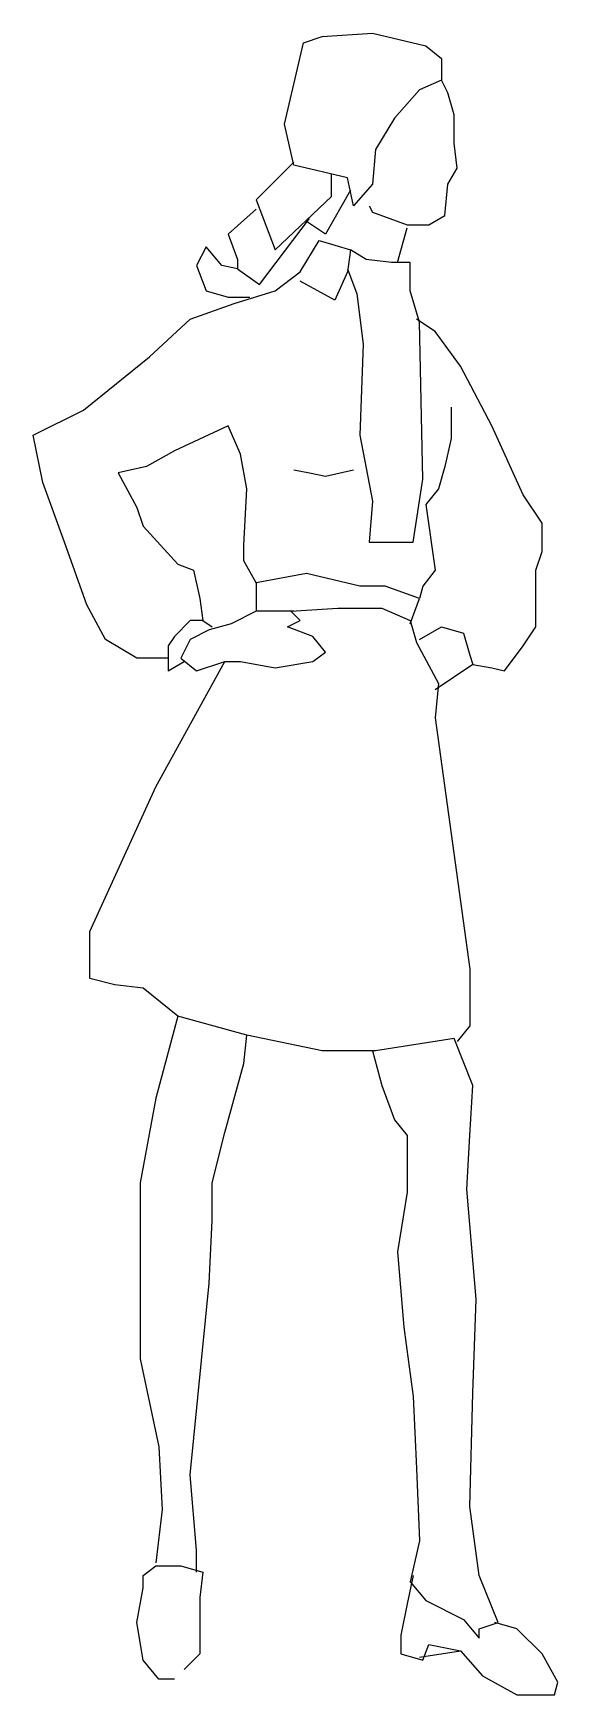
# Model space of a CAD drawing. Extents: x -14.83 to -14.33, y -0.03 to 1.56.
import ezdxf

# ---------------------------------------------------------------- set-up
doc = ezdxf.new("R2010")
doc.units = 0
doc.header["$MEASUREMENT"] = 0
doc.layers.get('0').update_dxf_attribs({"linetype": 'CONTINUOUS'})

msp = doc.modelspace()

# ---------------------------------------------------------------- linework, layer by layer
for p, q in [((-14.5508, 1.5558), (-14.5026, 1.5588)), ((-14.5026, 1.5588), (-14.4515, 1.5468)), ((-14.5868, 1.4717), (-14.5688, 1.5498)), ((-14.5688, 1.5498), (-14.5508, 1.5558)), ((-14.4515, 1.5468), (-14.4366, 1.5348)), ((-14.4366, 1.5348), (-14.4366, 1.5138)), ((-14.4366, 1.5138), (-14.4576, 1.5047)), ((-14.4305, 1.5017), (-14.4366, 1.5138)), ((-14.4576, 1.5047), (-14.4816, 1.4777)), ((-14.4245, 1.4807), (-14.4305, 1.5017)), ((-14.4245, 1.4536), (-14.4245, 1.4807)), ((-14.5778, 1.4326), (-14.5868, 1.4717)), ((-14.4816, 1.4777), (-14.4997, 1.4476)), ((-14.4997, 1.4476), (-14.5026, 1.4145)), ((-14.4215, 1.4296), (-14.4245, 1.4536)), ((-14.5778, 1.4356), (-14.6139, 1.3995)), ((-14.5267, 1.4206), (-14.5778, 1.4326)), ((-14.5418, 1.4025), (-14.5418, 1.4236)), ((-14.5207, 1.3935), (-14.5267, 1.4206)), ((-14.4305, 1.4145), (-14.4215, 1.4296)), ((-14.6139, 1.3995), (-14.5959, 1.3514)), ((-14.5959, 1.3514), (-14.5418, 1.4025)), ((-14.5237, 1.4085), (-14.5477, 1.3664)), ((-14.5026, 1.4145), (-14.5207, 1.3935)), ((-14.4335, 1.3845), (-14.4305, 1.4145)), ((-14.6139, 1.3905), (-14.6409, 1.3664)), ((-14.5057, 1.3935), (-14.5026, 1.3875)), ((-14.5026, 1.3875), (-14.4696, 1.3755)), ((-14.4486, 1.3755), (-14.4335, 1.3845)), ((-14.6109, 1.3183), (-14.5628, 1.3815)), ((-14.5477, 1.3664), (-14.5657, 1.3785)), ((-14.4786, 1.3394), (-14.4696, 1.3725)), ((-14.4696, 1.3755), (-14.4486, 1.3755)), ((-14.662, 1.3544), (-14.671, 1.3364)), ((-14.647, 1.3364), (-14.662, 1.3544)), ((-14.6409, 1.3664), (-14.6319, 1.3424)), ((-14.5718, 1.3304), (-14.5538, 1.3604)), ((-14.5538, 1.3604), (-14.5237, 1.3514)), ((-14.671, 1.3364), (-14.662, 1.3123)), ((-14.6319, 1.3334), (-14.647, 1.3364)), ((-14.6319, 1.3424), (-14.6319, 1.3334)), ((-14.5237, 1.3514), (-14.5267, 1.3304)), ((-14.5087, 1.3424), (-14.5237, 1.3514)), ((-14.4846, 1.3394), (-14.5087, 1.3424)), ((-14.4666, 1.3394), (-14.4846, 1.3394)), ((-14.4666, 1.3123), (-14.4666, 1.3394)), ((-14.6319, 1.3334), (-14.6109, 1.3183)), ((-14.5959, 1.3123), (-14.5718, 1.3304)), ((-14.5387, 1.3033), (-14.5718, 1.3214)), ((-14.5267, 1.3304), (-14.5387, 1.3033)), ((-14.5267, 1.3334), (-14.5177, 1.3093)), ((-14.662, 1.3123), (-14.6409, 1.3063)), ((-14.6409, 1.3063), (-14.6199, 1.3063)), ((-14.6349, 1.3003), (-14.5959, 1.3123)), ((-14.5177, 1.3093), (-14.5117, 1.2612)), ((-14.4576, 1.2823), (-14.4666, 1.3123)), ((-14.677, 1.2853), (-14.6349, 1.3003)), ((-14.7161, 1.2492), (-14.677, 1.2853)), ((-14.4425, 1.2733), (-14.4605, 1.2853)), ((-14.4546, 1.132), (-14.4576, 1.2823)), ((-14.4184, 1.2402), (-14.4425, 1.2733)), ((-14.5117, 1.2612), (-14.5147, 1.174)), ((-14.7792, 1.1981), (-14.7161, 1.2492)), ((-14.3884, 1.1831), (-14.4184, 1.2402)), ((-14.8274, 1.174), (-14.7792, 1.1981)), ((-14.4275, 1.2011), (-14.4275, 1.171)), ((-14.6409, 1.1831), (-14.692, 1.159)), ((-14.6289, 1.156), (-14.6409, 1.1831)), ((-14.3584, 1.1169), (-14.3884, 1.1831)), ((-14.8183, 1.129), (-14.8274, 1.174)), ((-14.5147, 1.174), (-14.5026, 1.1109)), ((-14.4275, 1.171), (-14.4335, 1.144)), ((-14.692, 1.159), (-14.7191, 1.144)), ((-14.6229, 1.1229), (-14.6289, 1.156)), ((-14.7191, 1.144), (-14.7461, 1.138)), ((-14.7461, 1.138), (-14.7281, 1.1049)), ((-14.5778, 1.141), (-14.5628, 1.138)), ((-14.5628, 1.138), (-14.5477, 1.135)), ((-14.5477, 1.135), (-14.5207, 1.141)), ((-14.4636, 1.0718), (-14.4546, 1.132)), ((-14.4335, 1.144), (-14.4395, 1.1229)), ((-14.7973, 1.0718), (-14.8183, 1.129)), ((-14.6259, 1.0688), (-14.6229, 1.1229)), ((-14.4395, 1.1229), (-14.4515, 1.1079)), ((-14.3403, 1.0899), (-14.3584, 1.1169)), ((-14.7281, 1.1049), (-14.7221, 1.0869)), ((-14.5026, 1.1109), (-14.5057, 1.0718)), ((-14.4515, 1.1079), (-14.4425, 1.0448)), ((-14.7221, 1.0869), (-14.6891, 1.0508)), ((-14.3403, 1.0628), (-14.3403, 1.0899)), ((-14.7762, 1.0117), (-14.7973, 1.0718)), ((-14.6259, 1.0538), (-14.6259, 1.0688)), ((-14.5057, 1.0718), (-14.4636, 1.0718)), ((-14.6891, 1.0508), (-14.674, 1.0448)), ((-14.6139, 1.0328), (-14.6259, 1.0538)), ((-14.3463, 1.0448), (-14.3403, 1.0628)), ((-14.674, 1.0448), (-14.668, 1.0177)), ((-14.5657, 1.0418), (-14.6139, 1.0328)), ((-14.5147, 1.0297), (-14.5657, 1.0418)), ((-14.4425, 1.0448), (-14.4546, 1.0297)), ((-14.3463, 1.0117), (-14.3463, 1.0448)), ((-14.6139, 1.0328), (-14.6139, 1.0057)), ((-14.4906, 1.0297), (-14.5147, 1.0297)), ((-14.4576, 1.0177), (-14.4906, 1.0297)), ((-14.4546, 1.0297), (-14.4576, 1.0177)), ((-14.7582, 0.9786), (-14.7762, 1.0117)), ((-14.668, 1.0177), (-14.665, 0.9967)), ((-14.6139, 1.0057), (-14.638, 0.9937)), ((-14.5898, 1.0057), (-14.6139, 1.0057)), ((-14.5778, 1.0057), (-14.5898, 1.0057)), ((-14.5808, 1.0057), (-14.5357, 1.0087)), ((-14.5718, 0.9967), (-14.5808, 1.0057)), ((-14.5357, 1.0087), (-14.4936, 1.0087)), ((-14.4936, 1.0087), (-14.4666, 0.9967)), ((-14.4666, 0.9937), (-14.4576, 1.0177)), ((-14.3463, 0.9907), (-14.3463, 1.0117)), ((-14.677, 0.9967), (-14.692, 0.9816)), ((-14.665, 0.9967), (-14.677, 0.9967)), ((-14.659, 0.9877), (-14.677, 0.9786)), ((-14.665, 0.9967), (-14.656, 0.9907)), ((-14.638, 0.9937), (-14.659, 0.9877)), ((-14.5839, 0.9907), (-14.5718, 0.9967)), ((-14.5598, 0.9816), (-14.5839, 0.9907)), ((-14.4666, 0.9967), (-14.4605, 0.9756)), ((-14.4576, 0.9786), (-14.4366, 0.9907)), ((-14.4366, 0.9907), (-14.4155, 0.9847)), ((-14.3584, 0.9726), (-14.3463, 0.9907)), ((-14.7281, 0.9606), (-14.7582, 0.9786)), ((-14.692, 0.9816), (-14.6981, 0.9726)), ((-14.6981, 0.9726), (-14.6981, 0.9636)), ((-14.677, 0.9786), (-14.686, 0.9606)), ((-14.5477, 0.9666), (-14.5598, 0.9816)), ((-14.4605, 0.9756), (-14.4395, 0.9366)), ((-14.4155, 0.9847), (-14.4094, 0.9636)), ((-14.3764, 0.9486), (-14.3584, 0.9726)), ((-14.7101, 0.9606), (-14.7281, 0.9606)), ((-14.6981, 0.9606), (-14.7101, 0.9606)), ((-14.7101, 0.8374), (-14.6439, 0.9576)), ((-14.6981, 0.9636), (-14.6981, 0.9486)), ((-14.6981, 0.9486), (-14.683, 0.9576)), ((-14.686, 0.9606), (-14.671, 0.9486)), ((-14.671, 0.9486), (-14.6439, 0.9576)), ((-14.6439, 0.9576), (-14.6289, 0.9576)), ((-14.6289, 0.9576), (-14.5959, 0.9516)), ((-14.5959, 0.9516), (-14.5598, 0.9576)), ((-14.5598, 0.9576), (-14.5477, 0.9666)), ((-14.4065, 0.9546), (-14.4425, 0.9305)), ((-14.4094, 0.9636), (-14.4065, 0.9546)), ((-14.4065, 0.9546), (-14.3884, 0.9516)), ((-14.3884, 0.9516), (-14.3764, 0.9486)), ((-14.4395, 0.9366), (-14.4425, 0.9035)), ((-14.4425, 0.9035), (-14.4094, 0.663)), ((-14.7732, 0.6991), (-14.7101, 0.8374)), ((-14.7732, 0.654), (-14.7732, 0.6991)), ((-14.7492, 0.648), (-14.7732, 0.654)), ((-14.4094, 0.663), (-14.4094, 0.6089)), ((-14.7221, 0.645), (-14.7492, 0.648)), ((-14.6891, 0.6179), (-14.7221, 0.645)), ((-14.6891, 0.6179), (-14.7101, 0.5397)), ((-14.6229, 0.5999), (-14.6891, 0.6179)), ((-14.4094, 0.6089), (-14.4215, 0.5938)), ((-14.6259, 0.5728), (-14.6229, 0.5999)), ((-14.5508, 0.5848), (-14.6229, 0.5999)), ((-14.4245, 0.5968), (-14.4997, 0.5848)), ((-14.4065, 0.5518), (-14.4245, 0.5968)), ((-14.6439, 0.5067), (-14.6259, 0.5728)), ((-14.4997, 0.5848), (-14.5508, 0.5848)), ((-14.5026, 0.5848), (-14.4936, 0.5518)), ((-14.4936, 0.5518), (-14.4816, 0.5187)), ((-14.4094, 0.5037), (-14.4065, 0.5518)), ((-14.7101, 0.5397), (-14.7251, 0.4586)), ((-14.4816, 0.5187), (-14.4696, 0.5037)), ((-14.656, 0.4586), (-14.6439, 0.5067)), ((-14.4696, 0.5037), (-14.4696, 0.4495)), ((-14.4125, 0.4526), (-14.4094, 0.5037)), ((-14.7251, 0.4586), (-14.7251, 0.3834)), ((-14.656, 0.4225), (-14.656, 0.4586)), ((-14.4696, 0.4495), (-14.4786, 0.3924)), ((-14.4035, 0.3473), (-14.4125, 0.4526)), ((-14.659, 0.3624), (-14.656, 0.4225)), ((-14.7251, 0.3834), (-14.7251, 0.2902)), ((-14.4786, 0.3924), (-14.4726, 0.3203)), ((-14.677, 0.179), (-14.659, 0.3624)), ((-14.4065, 0.2571), (-14.4035, 0.3473)), ((-14.4726, 0.3203), (-14.4636, 0.2541)), ((-14.7251, 0.2902), (-14.7071, 0.206)), ((-14.4094, 0.1489), (-14.4065, 0.2571)), ((-14.4636, 0.2541), (-14.4605, 0.185)), ((-14.7071, 0.206), (-14.704, 0.1459)), ((-14.671, 0.1068), (-14.677, 0.179)), ((-14.4605, 0.185), (-14.4576, 0.1159)), ((-14.704, 0.1459), (-14.7101, 0.0948)), ((-14.4004, 0.0828), (-14.4094, 0.1489)), ((-14.4576, 0.1159), (-14.4666, 0.0768)), ((-14.671, 0.0858), (-14.671, 0.1068)), ((-14.7221, 0.0828), (-14.7101, 0.0918)), ((-14.7221, 0.0708), (-14.7221, 0.0828)), ((-14.7101, 0.0918), (-14.686, 0.0918)), ((-14.686, 0.0918), (-14.665, 0.0858)), ((-14.665, 0.0858), (-14.668, 0.0617)), ((-14.4636, 0.0828), (-14.4696, 0.0557)), ((-14.3824, 0.0377), (-14.4004, 0.0828)), ((-14.7281, 0.0377), (-14.7221, 0.0708)), ((-14.4666, 0.0768), (-14.4515, 0.0587)), ((-14.668, 0.0617), (-14.668, 0.0317)), ((-14.4696, 0.0557), (-14.4756, 0.0257)), ((-14.4515, 0.0587), (-14.4155, 0.0407)), ((-14.7221, 0.0016), (-14.7281, 0.0377)), ((-14.4155, 0.0407), (-14.4004, 0.0227)), ((-14.4004, 0.0317), (-14.3824, 0.0377)), ((-14.3644, 0.0317), (-14.3854, 0.0377)), ((-14.668, 0.0317), (-14.668, 0.0076)), ((-14.4756, 0.0257), (-14.4756, 0.0076)), ((-14.4546, 0.0016), (-14.4486, 0.0166)), ((-14.4486, 0.0166), (-14.4184, 0.0106)), ((-14.4004, 0.0227), (-14.4004, 0.0317)), ((-14.3403, 0.0076), (-14.3644, 0.0317)), ((-14.7071, -0.0164), (-14.7221, 0.0016)), ((-14.668, 0.0076), (-14.683, -0.0074)), ((-14.4756, 0.0076), (-14.4546, 0.0016)), ((-14.4576, 0.0046), (-14.4184, 0.0106)), ((-14.4184, 0.0106), (-14.3974, -0.0134)), ((-14.3253, -0.0194), (-14.3403, 0.0076)), ((-14.3974, -0.0134), (-14.3644, -0.0315)), ((-14.692, -0.0164), (-14.7071, -0.0164)), ((-14.3644, -0.0315), (-14.3283, -0.0315)), ((-14.3283, -0.0315), (-14.3253, -0.0194))]:
    msp.add_line(p, q)

doc.saveas('drawing.dxf')
